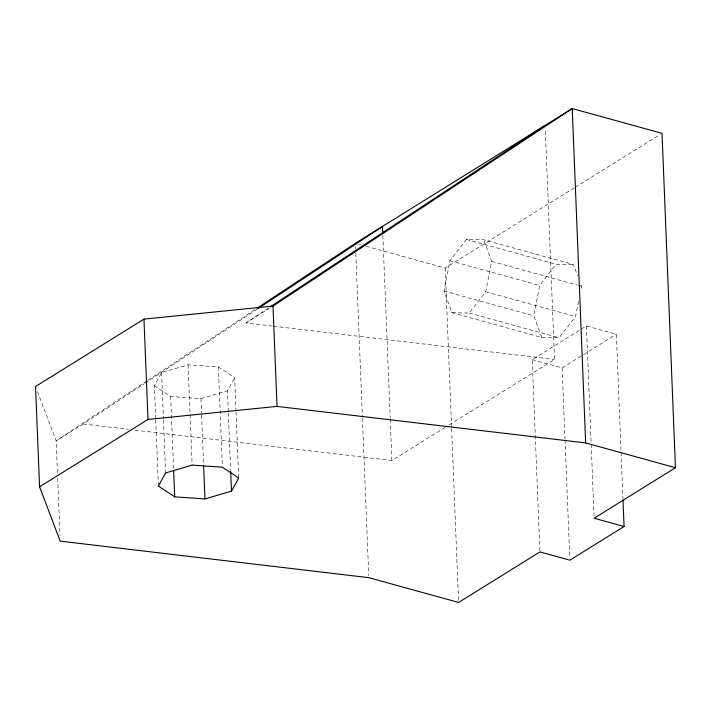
<?xml version="1.0" encoding="UTF-8"?>
<svg xmlns="http://www.w3.org/2000/svg" width="711" height="711" viewBox="0 0 711 711"><rect width="100%" height="100%" fill="white"/><g stroke="black" fill="none" stroke-linecap="round" stroke-linejoin="round"><path stroke-width="0.53" stroke-dasharray="3.56 2.67" d="M578.514 301.366L575.546 316.546L559.113 337.796L541.818 337.503L452.018 312.724L443.993 291.057L449.93 260.706L466.363 239.456L483.658 239.749L573.457 264.528L577.661 275.877M452.018 312.724L469.313 313.018L485.746 291.759L491.692 261.417L483.658 239.749M541.818 337.503L533.783 315.835L539.72 285.484L556.153 264.234L573.457 264.528M581.065 288.364L581.482 286.195L580.336 283.102M155.7 418.841L154.367 385.771L161.593 372.626L188.104 364.814L218.366 366.894L234.666 377.665L235.99 410.727M228.284 411.749L227.44 390.801L234.666 377.665M146.955 380.892L56.169 440.829L57.502 473.899M147.888 380.278L255.347 309.338M37.496 391.619L56.169 440.829L83.276 423.987L144.413 383.62M145.346 383.007L257.435 309.009M272.349 326.056L245.899 322.927L269.06 307.641M245.899 322.927L269.265 308.414M366.085 246.237L445.193 268.074L574.346 187.811M575.288 187.233L660.137 134.503M539.889 550.812L532.21 359.65L586.415 325.967L616.348 334.232L621.05 451.361M135.081 430.111L391.903 460.515L445.477 427.213M449.245 424.876L554.527 359.455L545.257 128.727M532.21 359.65L562.143 367.916L582.7 355.136M583.633 354.558L616.348 334.232M154.367 385.771L170.667 396.534L200.937 398.622L227.44 390.801M273.451 326.189L554.527 359.455M83.276 423.987L128.469 429.328M466.363 239.456L556.153 264.234M491.692 261.417L577.208 285.013M578.283 285.307L581.482 286.195M449.93 260.706L539.72 285.484M358.602 244.175L360.744 244.762M485.746 291.759L575.546 316.546M443.993 291.057L533.783 315.835M469.313 313.018L559.113 337.796M621.094 452.463L622.96 498.873M586.415 325.967L591.125 443.095M591.17 444.206L594.049 516.026M562.143 367.916L564.978 438.634M565.023 439.736L569.778 557.975M445.193 268.074L451.592 427.507M451.636 428.617L458.622 602.448M382.856 235.323L390.206 418.361M390.25 419.463L391.903 460.515M355.527 246.61L355.616 248.823M355.793 253.258L362.379 417.126M362.423 418.228L368.733 575.448M236.034 411.838L238.692 477.97M228.329 412.851L230.631 470.175M218.366 366.894L222.401 467.207M200.937 398.622L201.551 414.051M201.595 415.153L203.586 464.763M188.104 364.814L192.13 465.127M170.667 396.534L173.591 469.296M161.593 372.626L163.45 418.93M163.494 420.032L165.619 472.939M155.745 419.943L158.357 484.982M57.68 478.307L59.982 535.623"/><path stroke-width="1.07" d="M231.475 491.114L238.692 477.97L222.401 467.207L192.13 465.127L165.619 472.939L158.402 486.084L174.693 496.847L204.964 498.935L231.475 491.114L230.675 471.277M257.195 308.112L355.393 243.286L572.222 108.552L662.021 133.33L675.45 467.714L594.138 518.239L624.071 526.495L623.005 499.975M258.36 308.396L382.5 226.445L382.767 233.101M269.984 307.028L545.124 125.394M624.071 526.495L569.867 560.179L539.933 551.923L458.622 602.448L368.822 577.67L60.204 541.142L39.576 486.804L35.55 386.491L143.969 319.123L272.997 306.085L572.222 108.552L585.66 442.926L675.45 467.714M39.576 486.804L147.995 419.437L277.032 406.399L585.66 442.926M272.997 306.085L277.032 406.399M203.63 465.865L204.964 498.935M173.635 470.398L174.693 496.847M143.969 319.123L147.995 419.437"/></g></svg>
